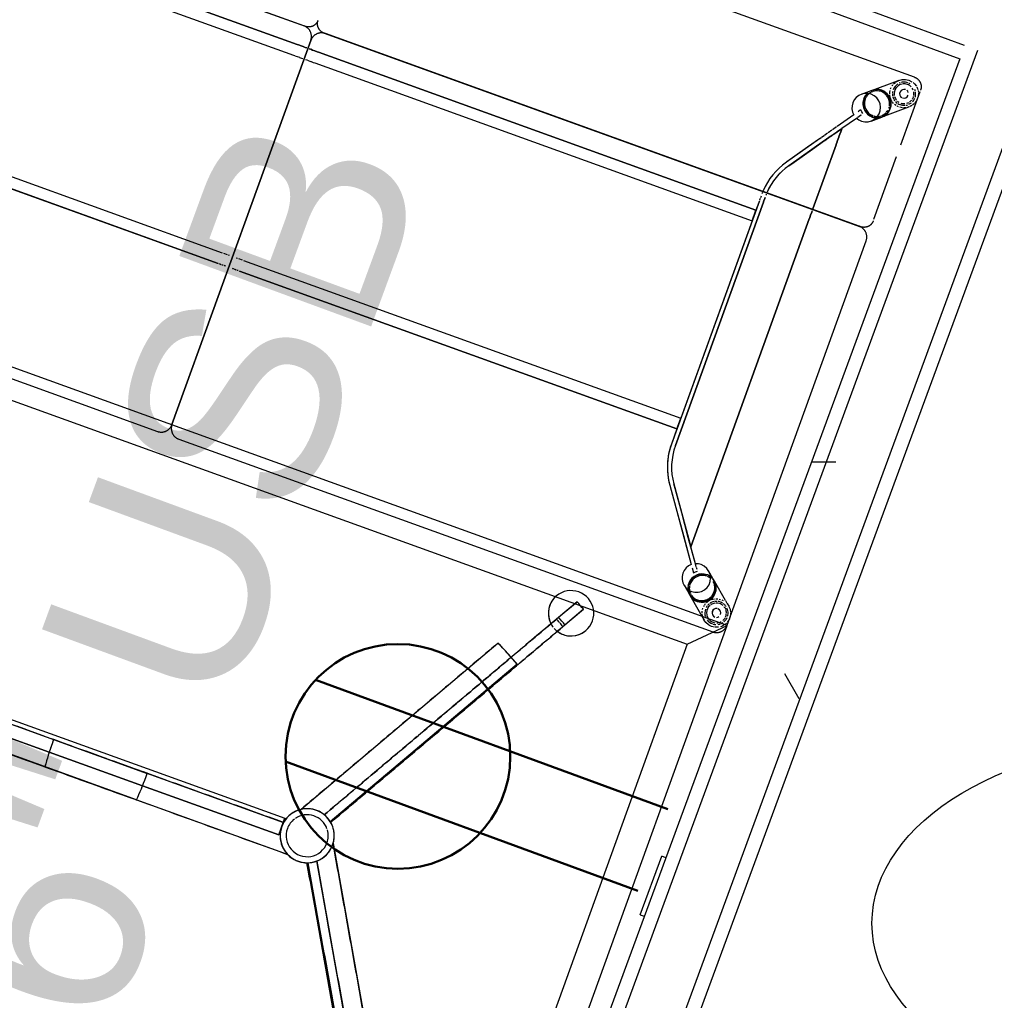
# Model space of a CAD drawing. Header units: inches. Extents: x -2349 to 1043, y -456 to 2193.
# Drawn here: x -50.02 to -7.09, y 329.58 to 372.79 of the extents above; entities that cross this region are included whole.
import ezdxf

# ---------------------------------------------------------------- set-up
doc = ezdxf.new("R2010")
doc.units = ezdxf.units.IN
doc.header["$MEASUREMENT"] = 0
for name, color, linetype, lineweight in [('A-ANNO-NOTE', 131, 'Continuous', 30), ('A-WALL', 113, 'Continuous', 13), ('A-WALL-PATT', 111, 'Continuous', 13), ('E-ELEC-FIXT', 91, 'Continuous', 9), ('I-FURN', 30, 'Continuous', 9), ('I-WALL', 2, 'Continuous', 13), ('Q-SPCQ-IDEN', 132, 'Continuous', 9)]:
    doc.layers.add(name, color=color, linetype=linetype, lineweight=lineweight)
doc.styles.add('Swis721 Lt BT', font='swissl.ttf', dxfattribs={"height": 9})
pattern_1 = [(0, (0, 0), (30.72, 7.68), [1.267, -21.773, 1.267, -21.773, -122.88]), (0, (0, 0), (30.72, 7.68), [-46.08, 1.267, -44.813, 1.267, -21.773, -53.76]), (0, (0, 0), (30.72, 7.68), [-115.2, 1.267, -14.093, 1.267, -37.133]), (120, (11.52, 3.84), (-22.01108, 22.7643), [1.267, -21.773, 1.267, -21.773, -122.88]), (120, (11.52, 3.84), (-22.01108, 22.7643), [-46.08, 1.267, -44.813, 1.267, -21.773, -53.76]), (120, (11.52, 3.84), (-22.01108, 22.7643), [-115.2, 1.267, -14.093, 1.267, -37.133]), (240, (15.36, 19.2), (-8.70892, -30.4443), [1.267, -21.773, 1.267, -21.773, -122.88]), (240, (15.36, 19.2), (-8.70892, -30.4443), [-46.08, 1.267, -44.813, 1.267, -21.773, -53.76]), (240, (15.36, 19.2), (-8.70892, -30.4443), [-115.2, 1.267, -14.093, 1.267, -37.133])]

# ---------------------------------------------------------------- blocks, each defined once
blk = doc.blocks.new('HighTower_Tombolo_2SeatSofa - HT3620-7065020-7TH FLOOR POWER _ SIGNAL')
at = {"layer": 'I-FURN'}
for p, q in [((-25.786, 13.396), (-25.748, 13.426)), ((-25.663, 13.479), (-25.528, 13.529)), ((-0.5, 13.752), (-25.5, 13.752)), ((-25.5, 13.535), (-25.37, 13.546)), ((-25.37, 13.546), (-25.275, 13.538)), ((-25.01, 13.429), (-24.951, 13.382)), ((-0.495, 13.752), (-0.5, 13.752)), ((22, 13.752), (0.5, 13.752)), ((-26, 13.258), (-26, 13.252)), ((-26, 13.252), (-26, -4.748)), ((-25.996, 12.851), (-25.996, 13.003)), ((-25.989, 13.046), (-25.959, 13.149)), ((-25.944, 13.185), (-25.907, 13.254)), ((-25.866, 13.313), (-25.788, 13.395)), ((-24.816, 13.267), (-24.966, 13.394)), ((-24.951, 13.382), (-24.889, 13.318)), ((-24.841, 13.252), (-24.793, 13.163)), ((-24.004, 12.58), (-24.816, 13.267)), ((-24.777, 13.124), (-24.757, 13.059)), ((-24.743, 12.984), (-24.739, 12.915)), ((0, 13.252), (0, 13.272)), ((0, 13.258), (0, 13.252)), ((0, 13.252), (0, -4.748)), ((0, -4.748), (0, 13.252)), ((-25.959, 12.703), (-25.989, 12.808)), ((-25.889, 12.568), (-25.944, 12.668)), ((-25.788, 12.453), (-25.874, 12.547)), ((-24.852, 12.551), (-24.925, 12.465)), ((-24.799, 12.641), (-24.85, 12.552)), ((-24.759, 12.749), (-24.78, 12.685)), ((-24.743, 12.832), (-24.754, 12.771)), ((-24.027, 12.525), (-24.041, 12.536)), ((-23.61, 12.246), (-23.991, 12.568)), ((-25.773, 12.441), (-25.788, 12.453)), ((-25.773, 12.441), (-25.681, 12.362)), ((-25.682, 12.376), (-25.771, 12.439)), ((-25.676, 12.358), (-25.569, 12.267)), ((-25.559, 12.259), (-24.812, 11.626)), ((-25.394, 12.289), (-25.459, 12.296)), ((-25.279, 12.294), (-25.336, 12.289)), ((-25.135, 12.33), (-25.219, 12.304)), ((-25.018, 12.39), (-25.076, 12.356)), ((-24.951, 12.44), (-25.008, 12.396)), ((-24.775, 11.67), (-24.762, 11.658)), ((-24.798, 11.615), (-24.418, 11.292)), ((-23.916, 11.406), (-23.863, 11.331)), ((-23.915, 11.406), (-23.863, 11.331)), ((-23.847, 11.308), (-23.806, 11.249)), ((-23.847, 11.308), (-23.806, 11.25)), ((-23.713, 11.443), (-23.816, 11.591)), ((-23.684, 11.402), (-23.816, 11.591)), ((-23.798, 11.238), (-23.763, 11.188)), ((-23.798, 11.238), (-23.073, 10.203)), ((-23.684, 11.402), (-23.711, 11.441)), ((-21.521, 8.313), (-23.603, 11.286)), ((-22.845, 10.203), (-23.603, 11.286)), ((-23.763, 11.188), (-23.317, 10.552)), ((-23.317, 10.552), (-23.317, -4.81)), ((-21.674, 8.205), (-23.317, 10.552)), ((-23.317, -4.81), (-23.317, 10.552)), ((-23.073, 10.203), (-22.434, 9.29)), ((-22.434, 9.29), (-21.791, 8.372)), ((-21.791, 8.372), (-21.674, 8.205)), ((-21.521, 8.313), (-21.562, 8.372)), ((-21.166, -4.81), (-21.166, 6.592)), ((-21.166, 6.592), (-21.166, -4.81)), ((-20.978, -4.81), (-20.978, 6.592)), ((-20.978, 5.879), (-20.978, 6.592)), ((-20.978, 5.379), (-20.978, 5.879)), ((-20.978, 5.879), (-20.978, 5.379)), ((-20.978, 5.379), (-20.978, 5.879)), ((-20.978, 5.879), (-0.5, 5.879)), ((-0.5, 5.879), (-20.978, 5.879)), ((-0.437, 5.879), (-0.371, 5.879)), ((-0.371, 5.879), (-0.437, 5.879)), ((-0.324, 5.879), (-0.262, 5.879)), ((-0.262, 5.879), (-0.324, 5.879)), ((-0.219, 5.879), (-0.165, 5.879)), ((-0.165, 5.879), (-0.219, 5.879)), ((0.165, 5.879), (0.219, 5.879)), ((0.219, 5.879), (0.165, 5.879)), ((0.262, 5.879), (0.324, 5.879)), ((0.324, 5.879), (0.262, 5.879)), ((0.371, 5.879), (0.438, 5.879)), ((0.438, 5.879), (0.371, 5.879)), ((0.5, 5.879), (20.978, 5.879)), ((20.978, 5.879), (0.5, 5.879)), ((-20.978, -3.875), (-20.978, 5.379)), ((-0.5, 5.379), (-20.978, 5.379)), ((-0.5, 5.379), (-20.978, 5.379)), ((-0.265, 5.379), (-0.437, 5.379)), ((-0.265, 5.379), (-0.437, 5.379)), ((-0.168, 5.379), (-0.219, 5.379)), ((-0.168, 5.379), (-0.219, 5.379)), ((0.219, 5.379), (0.168, 5.379)), ((0.219, 5.379), (0.168, 5.379)), ((0.438, 5.379), (0.265, 5.379)), ((0.438, 5.379), (0.265, 5.379)), ((20.978, 5.379), (0.5, 5.379)), ((20.978, 5.379), (0.5, 5.379)), ((-20.978, -4.375), (-20.978, -3.875)), ((-20.978, -4.375), (-20.978, -3.875)), ((-20.978, -3.875), (-20.978, -4.375)), ((-0.5, -3.875), (-20.978, -3.875)), ((-0.5, -3.875), (-20.978, -3.875)), ((-0.437, -3.875), (-0.497, -3.875)), ((-0.437, -3.875), (-0.497, -3.875)), ((-0.324, -3.875), (-0.432, -3.875)), ((-0.324, -3.875), (-0.432, -3.875)), ((-0.219, -3.875), (-0.319, -3.875)), ((-0.219, -3.875), (-0.319, -3.875)), ((-0.128, -3.875), (-0.214, -3.875)), ((-0.128, -3.875), (-0.214, -3.875)), ((-0.059, -3.875), (-0.125, -3.875)), ((-0.059, -3.875), (-0.125, -3.875)), ((0.125, -3.875), (0.059, -3.875)), ((0.125, -3.875), (0.059, -3.875)), ((0.214, -3.875), (0.128, -3.875)), ((0.214, -3.875), (0.128, -3.875)), ((0.319, -3.875), (0.219, -3.875)), ((0.319, -3.875), (0.219, -3.875)), ((0.432, -3.875), (0.324, -3.875)), ((0.432, -3.875), (0.324, -3.875)), ((0.497, -3.875), (0.438, -3.875)), ((0.497, -3.875), (0.438, -3.875)), ((20.978, -3.875), (0.5, -3.875)), ((20.978, -3.875), (0.5, -3.875)), ((-20.978, -4.81), (-20.978, -4.375)), ((-20.978, -4.375), (-0.5, -4.375)), ((-0.5, -4.375), (-20.978, -4.375)), ((-0.498, -4.375), (-0.437, -4.375)), ((-0.437, -4.375), (-0.498, -4.375)), ((-0.435, -4.375), (-0.324, -4.375)), ((-0.324, -4.375), (-0.435, -4.375)), ((-0.322, -4.375), (-0.219, -4.375)), ((-0.219, -4.375), (-0.322, -4.375)), ((-0.217, -4.375), (-0.128, -4.375)), ((-0.128, -4.375), (-0.217, -4.375)), ((-0.127, -4.375), (-0.059, -4.375)), ((-0.059, -4.375), (-0.127, -4.375)), ((0.059, -4.375), (0.127, -4.375)), ((0.127, -4.375), (0.059, -4.375)), ((0.128, -4.375), (0.217, -4.375)), ((0.217, -4.375), (0.128, -4.375)), ((0.219, -4.375), (0.322, -4.375)), ((0.322, -4.375), (0.219, -4.375)), ((0.324, -4.375), (0.435, -4.375)), ((0.435, -4.375), (0.324, -4.375)), ((0.438, -4.375), (0.498, -4.375)), ((0.498, -4.375), (0.438, -4.375)), ((0.5, -4.375), (20.978, -4.375)), ((20.978, -4.375), (0.5, -4.375)), ((-23.317, -4.82), (-23.317, -4.923)), ((-23.317, -4.923), (-23.317, -4.82)), ((-23.317, -4.933), (-23.317, -5.029)), ((-23.317, -5.029), (-23.317, -4.933)), ((-23.317, -5.037), (-23.317, -5.119)), ((-23.317, -5.119), (-23.317, -5.037)), ((-23.317, -5.126), (-23.317, -5.189)), ((-23.317, -5.189), (-23.317, -5.126)), ((-21.166, -4.923), (-21.166, -4.83)), ((-21.166, -4.83), (-21.166, -4.923)), ((-21.166, -5.029), (-21.166, -4.942)), ((-21.166, -4.942), (-21.166, -5.029)), ((-20.978, -4.923), (-20.978, -4.831)), ((-20.978, -4.923), (-20.978, -4.831)), ((-20.978, -5.029), (-20.978, -4.942)), ((-20.978, -5.029), (-20.978, -4.942)), ((-25.567, -5.248), (-25.562, -5.248)), ((-0.437, -5.248), (-25.562, -5.248)), ((-25.5, -5.248), (-0.5, -5.248)), ((-23.317, -5.274), (-23.317, -8.275)), ((-23.317, -8.275), (-23.317, -5.274)), ((0.433, -5.248), (0.438, -5.248)), ((25.562, -5.248), (0.438, -5.248)), ((0.5, -5.248), (25.5, -5.248)), ((-26, -5.756), (-26, -8.7)), ((0, -5.68), (0, -5.685)), ((-22.777, -8.275), (-21.674, -6.7)), ((-22.548, -8.275), (-21.521, -6.808)), ((-21.674, -6.7), (-21.764, -6.828)), ((-21.535, -6.828), (-21.521, -6.808)), ((-23.317, -8.281), (-23.317, -8.35)), ((-23.317, -8.35), (-23.317, -8.281)), ((-23.317, -8.361), (-23.317, -8.47)), ((-23.317, -8.47), (-23.317, -8.361)), ((-23.317, -8.484), (-23.317, -8.628)), ((-23.317, -8.628), (-23.317, -8.484)), ((-23.024, -8.628), (-22.925, -8.486)), ((-22.925, -8.487), (-23.024, -8.628)), ((-22.839, -8.364), (-22.914, -8.47)), ((-22.913, -8.47), (-22.839, -8.363)), ((-22.783, -8.284), (-22.83, -8.351)), ((-22.829, -8.35), (-22.782, -8.283)), ((-22.795, -8.628), (-22.697, -8.488)), ((-22.795, -8.628), (-22.697, -8.488)), ((-22.685, -8.47), (-22.611, -8.365)), ((-22.684, -8.47), (-22.61, -8.364)), ((-22.601, -8.35), (-22.554, -8.284)), ((-22.601, -8.351), (-22.554, -8.284)), ((-23.317, -9.047), (-23.798, -9.733)), ((-23.317, -9.047), (-23.763, -9.684)), ((-23.603, -9.781), (-23.089, -9.048)), ((-23.603, -9.781), (-23.089, -9.048)), ((-23.317, -8.645), (-23.317, -8.816)), ((-23.317, -8.816), (-23.317, -8.645)), ((-23.317, -8.835), (-23.317, -9.026)), ((-23.317, -9.026), (-23.317, -8.835)), ((-23.17, -8.836), (-23.303, -9.026)), ((-23.303, -9.026), (-23.17, -8.836)), ((-23.156, -8.816), (-23.037, -8.647)), ((-23.046, -8.659), (-23.156, -8.816)), ((-23.074, -9.026), (-22.942, -8.838)), ((-23.074, -9.026), (-22.942, -8.838)), ((-22.927, -8.816), (-22.81, -8.649)), ((-22.927, -8.816), (-22.817, -8.659)), ((-26, -9.247), (-26, -11.748)), ((-24.418, -9.788), (-24.798, -10.11)), ((-23.863, -9.826), (-23.916, -9.901)), ((-23.863, -9.826), (-23.915, -9.901)), ((-23.806, -9.745), (-23.847, -9.803)), ((-23.806, -9.745), (-23.847, -9.803)), ((-23.763, -9.684), (-23.798, -9.733)), ((-24.812, -10.121), (-25.773, -10.936)), ((-24.762, -10.153), (-24.775, -10.165)), ((-23.816, -10.086), (-23.741, -9.979)), ((-23.816, -10.086), (-23.741, -9.979)), ((-25.52, -10.804), (-25.394, -10.784)), ((-25.37, -10.784), (-25.367, -10.784)), ((-25.336, -10.784), (-25.279, -10.789)), ((-25.219, -10.8), (-25.135, -10.825)), ((-23.991, -11.064), (-23.61, -10.741)), ((-25.989, -11.303), (-25.959, -11.199)), ((-25.944, -11.163), (-25.891, -11.067)), ((-25.874, -11.043), (-25.812, -10.971)), ((-25.788, -10.948), (-25.773, -10.936)), ((-25.773, -10.936), (-25.714, -10.891)), ((-25.651, -10.854), (-25.61, -10.835)), ((-25.605, -10.833), (-25.564, -10.817)), ((-25.076, -10.851), (-25.018, -10.885)), ((-25.008, -10.892), (-24.951, -10.935)), ((-24.925, -10.96), (-24.852, -11.046)), ((-24.85, -11.047), (-24.799, -11.137)), ((-24.798, -11.748), (-24.004, -11.075)), ((-24.78, -11.181), (-24.759, -11.244)), ((-24.041, -11.032), (-24.027, -11.02)), ((-25.996, -11.498), (-25.996, -11.346)), ((-25.959, -11.645), (-25.989, -11.541)), ((-24.793, -11.659), (-24.841, -11.747)), ((-24.757, -11.554), (-24.777, -11.619)), ((-24.754, -11.266), (-24.743, -11.327)), ((-24.739, -11.41), (-24.743, -11.479)), ((-25.907, -11.749), (-25.944, -11.68)), ((-25.788, -11.89), (-25.88, -11.79)), ((-25.37, -12.042), (-25.52, -12.026)), ((-24.951, -11.877), (-24.803, -11.752)), ((-24.866, -11.784), (-24.951, -11.877)), ((-25.666, -12.235), (-25.683, -12.231)), ((-25.562, -12.248), (-0.437, -12.248))]:
    blk.add_line(p, q, dxfattribs=at)
at = {"layer": 'I-FURN', "flags": 128}
for points in [[(-25.898, 13.555), (-25.91, 13.539), (-25.921, 13.523), (-25.931, 13.506), (-25.941, 13.488), (-25.95, 13.47), (-25.958, 13.452), (-25.966, 13.434), (-25.973, 13.415), (-25.979, 13.396), (-25.984, 13.376), (-25.989, 13.357), (-25.993, 13.337), (-25.996, 13.318)], [(-25.5, 13.752), (-25.52, 13.752), (-25.54, 13.751), (-25.56, 13.749), (-25.58, 13.746), (-25.599, 13.742), (-25.619, 13.738), (-25.638, 13.733), (-25.657, 13.727), (-25.676, 13.72), (-25.695, 13.713), (-25.713, 13.705), (-25.731, 13.696), (-25.748, 13.686), (-25.766, 13.676), (-25.782, 13.665), (-25.799, 13.653), (-25.814, 13.641), (-25.83, 13.628), (-25.844, 13.615), (-25.859, 13.601), (-25.872, 13.586), (-25.885, 13.571), (-25.898, 13.555)], [(-25.268, 13.537), (-25.219, 13.526), (-25.076, 13.47), (-25.013, 13.431)], [(-0.338, 13.725), (-0.357, 13.731), (-0.376, 13.737), (-0.395, 13.741), (-0.415, 13.745), (-0.435, 13.748), (-0.455, 13.75), (-0.475, 13.752), (-0.495, 13.752)], [(-0.019, 13.391), (-0.025, 13.41), (-0.032, 13.429), (-0.039, 13.447), (-0.048, 13.465), (-0.057, 13.483), (-0.066, 13.501), (-0.076, 13.518), (-0.087, 13.535), (-0.099, 13.551), (-0.111, 13.567), (-0.124, 13.582), (-0.138, 13.597), (-0.152, 13.611), (-0.166, 13.625), (-0.181, 13.638), (-0.197, 13.65), (-0.213, 13.662), (-0.23, 13.673), (-0.247, 13.684), (-0.264, 13.693), (-0.282, 13.702), (-0.3, 13.711), (-0.319, 13.718), (-0.338, 13.725)], [(0.5, 13.752), (0.48, 13.752), (0.46, 13.751), (0.44, 13.749), (0.42, 13.746), (0.401, 13.742), (0.381, 13.738), (0.362, 13.733), (0.343, 13.727), (0.324, 13.72), (0.305, 13.713), (0.287, 13.705), (0.269, 13.696), (0.252, 13.686), (0.234, 13.676), (0.218, 13.665), (0.201, 13.653), (0.186, 13.641), (0.17, 13.628), (0.156, 13.615), (0.141, 13.601), (0.128, 13.586), (0.115, 13.571), (0.102, 13.555), (0.09, 13.539), (0.079, 13.523), (0.069, 13.506), (0.059, 13.488), (0.05, 13.47), (0.042, 13.452), (0.034, 13.434), (0.027, 13.415), (0.021, 13.396), (0.016, 13.376), (0.011, 13.357), (0.007, 13.337), (0.004, 13.318), (0.002, 13.298), (0.001, 13.278), (0, 13.258)], [(-25.996, 13.318), (-25.998, 13.298), (-25.999, 13.278), (-26, 13.258)], [(0, 13.272), (-0.002, 13.292), (-0.004, 13.312), (-0.006, 13.332), (-0.01, 13.352), (-0.014, 13.371), (-0.019, 13.391)], [(-24.533, 12.134), (-24.604, 12.001), (-24.64, 11.855), (-24.64, 11.703), (-24.604, 11.555), (-24.533, 11.42), (-24.432, 11.305), (-24.307, 11.217), (-24.165, 11.161), (-24.014, 11.14)], [(-24.307, 12.331), (-24.432, 12.246), (-24.533, 12.134)], [(-24.014, 12.398), (-24.165, 12.382), (-24.307, 12.331)], [(-23.603, 11.286), (-23.508, 11.386), (-23.438, 11.505), (-23.396, 11.637), (-23.383, 11.775), (-23.402, 11.912), (-23.45, 12.043), (-23.526, 12.161), (-23.626, 12.259), (-23.744, 12.334), (-23.876, 12.381), (-24.014, 12.398)], [(-23.82, 11.597), (-23.886, 11.529), (-23.962, 11.472)], [(-24.014, 11.14), (-23.886, 11.151), (-23.763, 11.188)], [(-21.562, 8.372), (-22.205, 9.29), (-22.845, 10.203)], [(-26, -4.748), (-26, -4.768), (-25.998, -4.788), (-25.996, -4.807), (-25.994, -4.827), (-25.99, -4.847), (-25.986, -4.866), (-25.981, -4.886), (-25.975, -4.905), (-25.968, -4.924), (-25.961, -4.942), (-25.952, -4.961), (-25.943, -4.978), (-25.934, -4.996), (-25.924, -5.013), (-25.913, -5.03), (-25.901, -5.046), (-25.889, -5.062), (-25.876, -5.077), (-25.862, -5.092), (-25.848, -5.106), (-25.834, -5.12), (-25.819, -5.133), (-25.803, -5.145), (-25.787, -5.157), (-25.77, -5.168), (-25.753, -5.179), (-25.736, -5.189), (-25.718, -5.198), (-25.7, -5.206), (-25.681, -5.214), (-25.662, -5.22), (-25.643, -5.227), (-25.624, -5.232), (-25.605, -5.237), (-25.585, -5.24), (-25.565, -5.243), (-25.545, -5.246), (-25.525, -5.247), (-25.505, -5.248), (-25.5, -5.248)], [(-0.5, -5.248), (-0.48, -5.247), (-0.46, -5.246), (-0.44, -5.244), (-0.42, -5.241), (-0.401, -5.238), (-0.381, -5.233), (-0.362, -5.228), (-0.343, -5.222), (-0.324, -5.216), (-0.305, -5.208), (-0.287, -5.2), (-0.269, -5.191), (-0.252, -5.182), (-0.234, -5.171), (-0.218, -5.16), (-0.201, -5.149), (-0.186, -5.136), (-0.17, -5.124), (-0.156, -5.11), (-0.141, -5.096), (-0.128, -5.081), (-0.115, -5.066), (-0.102, -5.051), (-0.09, -5.034), (-0.079, -5.018), (-0.069, -5.001), (-0.059, -4.983), (-0.05, -4.965), (-0.042, -4.947), (-0.034, -4.929), (-0.027, -4.91), (-0.021, -4.891), (-0.016, -4.872), (-0.011, -4.852), (-0.007, -4.833), (-0.004, -4.813), (-0.002, -4.793), (-0.001, -4.773), (0, -4.753), (0, -4.748)], [(0, -4.748), (0, -4.768), (0.002, -4.788), (0.004, -4.807), (0.006, -4.827), (0.01, -4.847), (0.014, -4.866), (0.019, -4.886), (0.025, -4.905), (0.032, -4.924), (0.039, -4.942), (0.048, -4.961), (0.057, -4.978), (0.066, -4.996), (0.076, -5.013), (0.087, -5.03), (0.099, -5.046), (0.111, -5.062), (0.124, -5.077), (0.138, -5.092), (0.152, -5.106), (0.166, -5.12), (0.181, -5.133), (0.197, -5.145), (0.213, -5.157), (0.23, -5.168), (0.247, -5.179), (0.264, -5.189), (0.282, -5.198), (0.3, -5.206), (0.319, -5.214), (0.338, -5.22), (0.357, -5.227), (0.376, -5.232), (0.395, -5.237), (0.415, -5.24), (0.435, -5.243), (0.455, -5.246), (0.475, -5.247), (0.495, -5.248), (0.5, -5.248)], [(-25.999, -5.65), (-25.997, -5.633), (-25.994, -5.615), (-25.991, -5.598), (-25.987, -5.581), (-25.983, -5.564), (-25.978, -5.547), (-25.972, -5.531), (-25.965, -5.515), (-25.958, -5.499), (-25.951, -5.483), (-25.942, -5.468), (-25.933, -5.453), (-25.924, -5.438), (-25.913, -5.424), (-25.903, -5.41), (-25.891, -5.397), (-25.88, -5.384), (-25.867, -5.371), (-25.855, -5.359), (-25.841, -5.348), (-25.828, -5.337), (-25.813, -5.327), (-25.799, -5.317)], [(-25.799, -5.317), (-25.784, -5.308), (-25.769, -5.299)], [(-25.769, -5.299), (-25.753, -5.291), (-25.737, -5.284), (-25.721, -5.277), (-25.705, -5.271), (-25.688, -5.266), (-25.671, -5.261), (-25.654, -5.257), (-25.637, -5.254), (-25.62, -5.251), (-25.602, -5.249), (-25.585, -5.248), (-25.567, -5.248)], [(-0.437, -5.248), (-0.42, -5.248), (-0.403, -5.249), (-0.385, -5.251), (-0.368, -5.253), (-0.351, -5.256), (-0.334, -5.26), (-0.317, -5.265), (-0.3, -5.27), (-0.283, -5.276), (-0.267, -5.282), (-0.251, -5.289)], [(-0.251, -5.289), (-0.235, -5.297), (-0.22, -5.305)], [(-0.22, -5.305), (-0.205, -5.314), (-0.19, -5.324), (-0.176, -5.334), (-0.162, -5.345), (-0.149, -5.356), (-0.136, -5.368), (-0.124, -5.38), (-0.112, -5.393), (-0.1, -5.406), (-0.089, -5.42), (-0.079, -5.434), (-0.069, -5.449), (-0.06, -5.464), (-0.052, -5.479), (-0.044, -5.494), (-0.036, -5.51), (-0.03, -5.527), (-0.024, -5.543), (-0.018, -5.56), (-0.014, -5.577), (-0.01, -5.594), (-0.006, -5.611), (-0.004, -5.628), (-0.002, -5.645)], [(0.001, -5.65), (0.003, -5.633), (0.006, -5.615), (0.009, -5.598), (0.013, -5.581), (0.017, -5.564), (0.022, -5.547), (0.028, -5.531), (0.035, -5.515), (0.042, -5.499), (0.049, -5.483), (0.058, -5.468), (0.067, -5.453), (0.076, -5.438), (0.087, -5.424), (0.097, -5.41), (0.109, -5.397), (0.12, -5.384), (0.133, -5.371), (0.145, -5.359), (0.159, -5.348), (0.172, -5.337), (0.187, -5.327), (0.201, -5.317)], [(0.201, -5.317), (0.216, -5.308), (0.231, -5.299)], [(0.231, -5.299), (0.247, -5.291), (0.263, -5.284), (0.279, -5.277), (0.295, -5.271), (0.312, -5.266), (0.329, -5.261), (0.346, -5.257), (0.363, -5.254), (0.38, -5.251), (0.398, -5.249), (0.415, -5.248), (0.433, -5.248)], [(-26, -5.685), (-26, -5.668), (-25.999, -5.65)], [(-0.002, -5.645), (-0.001, -5.663), (0, -5.68)], [(0, -5.685), (0, -5.668), (0.001, -5.65)], [(-21.764, -6.828), (-22.407, -7.746), (-22.777, -8.275)], [(-22.548, -8.275), (-22.178, -7.746), (-21.535, -6.828)], [(-24.014, -9.635), (-24.165, -9.656), (-24.307, -9.712), (-24.432, -9.8), (-24.533, -9.915), (-24.604, -10.05), (-24.64, -10.198), (-24.64, -10.35), (-24.604, -10.496), (-24.533, -10.63), (-24.432, -10.742), (-24.307, -10.826), (-24.165, -10.877), (-24.014, -10.893)], [(-23.763, -9.684), (-23.886, -9.647), (-24.014, -9.635)], [(-23.383, -10.27), (-23.396, -10.132), (-23.438, -10), (-23.508, -9.881), (-23.603, -9.781)], [(-24.014, -10.893), (-23.876, -10.876), (-23.744, -10.829), (-23.626, -10.754), (-23.526, -10.656), (-23.45, -10.538), (-23.402, -10.407), (-23.383, -10.27)], [(-23.963, -9.968), (-23.887, -10.025), (-23.821, -10.093)], [(-25.999, -11.832), (-26, -11.815), (-26, -11.81)], [(-25.996, -11.867), (-25.998, -11.85), (-25.999, -11.832)], [(-25.976, -11.952), (-25.982, -11.936), (-25.986, -11.919), (-25.99, -11.902), (-25.994, -11.884), (-25.996, -11.867)], [(-25.876, -12.115), (-25.888, -12.102), (-25.9, -12.089), (-25.911, -12.075), (-25.921, -12.061), (-25.931, -12.046), (-25.94, -12.032), (-25.948, -12.016), (-25.956, -12.001), (-25.964, -11.985), (-25.97, -11.969), (-25.976, -11.952)], [(-25.581, -12.008), (-25.663, -11.974), (-25.768, -11.906)], [(-25.162, -12.003), (-25.219, -12.021), (-25.37, -12.042)], [(-24.951, -11.877), (-25.076, -11.965), (-25.157, -12.002)], [(-25.683, -12.231), (-25.7, -12.225), (-25.717, -12.22), (-25.733, -12.213), (-25.749, -12.206), (-25.765, -12.198), (-25.78, -12.19), (-25.795, -12.181), (-25.81, -12.171), (-25.824, -12.161), (-25.838, -12.15), (-25.851, -12.139), (-25.864, -12.127), (-25.876, -12.115)], [(-25.562, -12.248), (-25.58, -12.247), (-25.597, -12.246), (-25.615, -12.244), (-25.632, -12.242), (-25.649, -12.239), (-25.666, -12.235)]]:
    blk.add_lwpolyline(points, dxfattribs=at)
at = {"layer": 'I-FURN'}
for centre, radius, start, end in [((-25.37, 12.914), 0.511, 93.971, 106.2446), ((-25.37, 12.914), 0.511, 93.971, 106.2446), ((-25.37, 12.914), 0.511, 56.8586, 90), ((-25.37, 12.914), 0.511, 56.8586, 90), ((-25.37, 12.914), 0.511, 165.7021, 177.3359), ((-25.37, 12.914), 0.511, 165.7021, 177.3359), ((-25.37, 12.914), 0.511, 150.255, 163.9273), ((-25.37, 12.914), 0.511, 150.255, 163.9273), ((-25.37, 12.914), 0.437, 150, 171.0676), ((-25.37, 12.914), 0.511, 137.8684, 145.019), ((-25.37, 12.914), 0.511, 137.8684, 145.019), ((-25.37, 12.914), 0.511, 129.3892, 135), ((-25.37, 12.914), 0.511, 129.3892, 135), ((-25.37, 12.914), 0.437, 125.6778, 138.58), ((-25.37, 12.914), 0.511, 118.2328, 126.9686), ((-25.37, 12.914), 0.511, 118.2328, 126.9686), ((-25.37, 12.914), 0.437, 112.9089, 120.6094), ((-25.37, 12.914), 0.193, 111.6596, 142.1145), ((-25.37, 12.914), 0.193, 111.6596, 142.1145), ((-25.37, 12.914), 0.437, 90, 99.8313), ((-25.37, 12.914), 0.437, 80.1687, 90), ((-25.37, 12.914), 0.193, 0, 90), ((-25.37, 12.914), 0.193, 279.2798, 90), ((-25.37, 12.914), 0.437, 67.0911, 78.7947), ((-25.37, 12.914), 0.437, 330, 67.0911), ((-25.37, 12.914), 0.511, 0, 38.2517), ((-25.37, 12.914), 0.511, 0, 38.2517), ((-25.37, 12.914), 0.511, 183.6321, 207.7535), ((-25.37, 12.914), 0.511, 183.6321, 207.7535), ((-25.37, 12.914), 0.511, 210.7406, 225), ((-25.37, 12.914), 0.511, 210.7406, 225), ((-25.37, 12.914), 0.437, 175.4512, 194.298), ((-25.37, 12.914), 0.437, 199.4463, 220.8654), ((-25.37, 12.914), 0.437, 221.42, 238.7234), ((-25.37, 12.914), 0.193, 180.496, 270), ((-25.37, 12.914), 0.193, 180.496, 270), ((-25.37, 12.914), 0.193, 279.2798, 0), ((-25.37, 12.914), 0.437, 298.4432, 324.2913), ((-25.37, 12.914), 0.511, 301.419, 313.338), ((-25.37, 12.914), 0.511, 301.419, 313.338), ((-25.37, 12.914), 0.511, 315, 325.4765), ((-25.37, 12.914), 0.511, 315, 325.4765), ((-25.37, 12.914), 0.511, 327.8197, 338.4415), ((-25.37, 12.914), 0.511, 327.8197, 338.4415), ((-25.37, 12.914), 0.511, 341.8889, 351.901), ((-25.37, 12.914), 0.511, 341.8889, 351.901), ((-25.37, 12.914), 0.511, 231.8789, 245.3738), ((-25.37, 12.914), 0.511, 231.8789, 245.3738), ((-25.37, 12.914), 0.511, 246.339, 253.7554), ((-25.37, 12.914), 0.511, 246.339, 253.7554), ((-25.37, 12.914), 0.437, 249.2985, 270), ((-25.37, 12.914), 0.511, 257.7173, 270), ((-25.37, 12.914), 0.511, 257.7173, 270), ((-25.37, 12.914), 0.511, 271.6872, 281.7838), ((-25.37, 12.914), 0.511, 271.6872, 281.7838), ((-25.37, 12.914), 0.437, 274.4906, 292.5807), ((-25.37, 12.914), 0.511, 286.5628, 297.6882), ((-25.37, 12.914), 0.511, 286.5628, 297.6882), ((-23.978, 6.592), 3, 360, 35), ((-23.978, 6.592), 3, 11.6667, 35), ((-23.978, 6.592), 2.813, 360, 35), ((-23.978, 6.592), 2.813, 0, 35), ((-23.978, 6.592), 3, 360, 11.6667), ((-23.978, -5.087), 2.812, 357.9078, 359.087), ((-23.978, -5.087), 2.812, 357.9078, 359.087), ((-23.978, -5.087), 3, 358.0386, 359.134), ((-23.978, -5.087), 3, 358.0386, 359.134), ((-23.978, -5.087), 2.813, 325, 356.0569), ((-23.978, -5.087), 2.812, 325, 356.0569), ((-23.978, -5.087), 3, 325, 356.2945), ((-23.978, -5.087), 3, 325, 356.2945), ((-25.37, -11.409), 0.511, 155.8985, 176.3679), ((-25.37, -11.409), 0.511, 155.8985, 176.3679), ((-25.37, -11.409), 0.511, 135, 149.2594), ((-25.37, -11.409), 0.511, 135, 149.2594), ((-25.37, -11.409), 0.437, 142.4903, 160.5537), ((-25.37, -11.409), 0.437, 125.2632, 138.58), ((-25.37, -11.409), 0.511, 118.2841, 128.1211), ((-25.37, -11.409), 0.511, 118.2841, 128.1211), ((-25.37, -11.409), 0.511, 90, 113.661), ((-25.37, -11.409), 0.511, 90, 113.661), ((-25.37, -11.409), 0.193, 90, 180), ((-25.37, -11.409), 0.193, 90, 180), ((-25.37, -11.409), 0.437, 90, 115.3723), ((-25.37, -11.409), 0.193, 270, 80.7202), ((-25.37, -11.409), 0.193, 270, 80.7202), ((-25.37, -11.409), 0.511, 78.2162, 88.3128), ((-25.37, -11.409), 0.511, 78.2162, 88.3128), ((-25.37, -11.409), 0.437, 67.4193, 78.8401), ((-25.37, -11.409), 0.511, 62.3118, 73.4372), ((-25.37, -11.409), 0.511, 62.3118, 73.4372), ((-25.37, -11.409), 0.437, 35.7087, 61.5568), ((-25.37, -11.409), 0.437, 301.5715, 30), ((-25.37, -11.409), 0.511, 46.662, 58.581), ((-25.37, -11.409), 0.511, 46.662, 58.581), ((-25.37, -11.409), 0.511, 34.5235, 45), ((-25.37, -11.409), 0.511, 34.5235, 45), ((-25.37, -11.409), 0.511, 21.5585, 32.1803), ((-25.37, -11.409), 0.511, 21.5585, 32.1803), ((-25.37, -11.409), 0.511, 182.6641, 194.2979), ((-25.37, -11.409), 0.511, 182.6641, 194.2979), ((-25.37, -11.409), 0.511, 196.0727, 208.7225), ((-25.37, -11.409), 0.511, 196.0727, 208.7225), ((-25.37, -11.409), 0.437, 165.702, 184.5488), ((-25.37, -11.409), 0.437, 188.9324, 210), ((-25.37, -11.409), 0.193, 217.8855, 248.3404), ((-25.37, -11.409), 0.193, 217.8855, 248.3404), ((-25.37, -11.409), 0.511, 321.7483, 0), ((-25.37, -11.409), 0.511, 321.7483, 0), ((-25.37, -11.409), 0.511, 8.099, 18.1111), ((-25.37, -11.409), 0.511, 8.099, 18.1111), ((-25.37, -11.409), 0.511, 214.981, 222.1316), ((-25.37, -11.409), 0.511, 214.981, 222.1316), ((-25.37, -11.409), 0.437, 221.42, 234.3222), ((-25.37, -11.409), 0.437, 243.0278, 254.2953), ((-25.37, -11.409), 0.511, 257.0963, 266.029), ((-25.37, -11.409), 0.511, 257.0963, 266.029), ((-25.37, -11.409), 0.437, 257.4987, 270), ((-25.37, -11.409), 0.437, 270, 296.4952), ((-25.37, -11.409), 0.511, 270, 282.6081), ((-25.37, -11.409), 0.511, 270, 282.6081), ((-25.37, -11.409), 0.511, 283.0326, 304.8781), ((-25.37, -11.409), 0.511, 283.0326, 304.8781), ((-25.37, -11.409), 0.511, 308.7494, 315), ((-25.37, -11.409), 0.511, 308.7494, 315)]:
    blk.add_arc(centre, radius, start, end, dxfattribs=at)
for centre, major_axis, start_param, end_param in [((-24.408, 12.103), (0.404, 0.477), 0.695163, 3.051357), ((-24.394, 12.092), (0.404, 0.477), 0.695163, 3.141593), ((-24.408, 12.103), (0.367, 0.433), 1.266241, 1.463373), ((-24.394, 12.092), (0.367, 0.433), 1.271607, 1.460434), ((-24.408, 12.103), (0.367, 0.433), 1.043566, 1.239207), ((-24.394, 12.092), (0.367, 0.433), 1.046035, 1.232717), ((-24.408, 12.103), (0.367, 0.433), 0.822593, 1.018577), ((-24.394, 12.092), (0.367, 0.433), 0.822913, 1.010088), ((-24.408, 12.103), (0.367, 0.433), 0.695163, 0.803769), ((-24.394, 12.092), (0.367, 0.433), 0.695163, 0.795833), ((-24.408, 12.103), (0.367, 0.433), 0.078907, 0.695163), ((-24.408, 12.103), (0.404, 0.477), 0, 0.695163), ((-24.394, 12.092), (0.367, 0.433), 0.079605, 0.695163), ((-24.394, 12.092), (0.404, 0.477), 6.19295, 6.978348), ((-24.408, 12.103), (0.367, 0.433), 6.19295, 6.283185), ((-24.408, 12.103), (0.404, 0.477), 6.19295, 6.283185), ((-24.408, 12.103), (0.404, 0.477), 6.102627, 6.180403), ((-24.408, 12.103), (0.367, 0.433), 2.127109, 2.871351), ((-24.394, 12.092), (0.367, 0.433), 2.131058, 2.877269), ((-24.408, 12.103), (0.367, 0.433), 1.908109, 2.10591), ((-24.394, 12.092), (0.367, 0.433), 1.910624, 2.099484), ((-24.408, 12.103), (0.367, 0.433), 1.488402, 1.885079), ((-24.394, 12.092), (0.367, 0.433), 1.497001, 1.876323), ((-24.408, 12.103), (0.404, 0.477), 3.836755, 5.591229), ((-24.394, 12.092), (0.367, 0.433), 6.19295, 6.283185), ((-24.394, 12.092), (0.367, 0.433), 4.682007, 5.544772), ((-24.408, 12.103), (0.367, 0.433), 5.830899, 6.111699), ((-24.394, 12.092), (0.367, 0.433), 5.867519, 6.116665), ((-24.394, 12.092), (0.404, 0.477), 6.106568, 6.19295), ((-24.408, 12.103), (0.404, 0.477), 5.956207, 6.047432), ((-24.394, 12.092), (0.404, 0.477), 5.957001, 6.053008), ((-24.408, 12.103), (0.367, 0.433), 5.560272, 5.808373), ((-24.394, 12.092), (0.367, 0.433), 5.597096, 5.847533), ((-24.408, 12.103), (0.404, 0.477), 5.626497, 5.865236), ((-24.408, 12.103), (0.367, 0.433), 5.407552, 5.505377), ((-24.394, 12.092), (0.404, 0.477), 5.65996, 5.900821), ((-24.394, 12.092), (0.404, 0.477), 5.407552, 5.627029), ((-24.408, 12.103), (0.367, 0.433), 2.918751, 3.051357), ((-24.394, 12.092), (0.367, 0.433), 2.933686, 3.141593), ((-24.408, 12.103), (0.367, 0.433), 3.051357, 3.141593), ((-24.394, 12.092), (0.404, 0.477), 3.836755, 5.373759), ((-24.408, 12.103), (0.367, 0.433), 3.863999, 4.622154), ((-24.408, 12.103), (0.367, 0.433), 4.62535, 5.384829), ((-24.408, 12.103), (0.404, 0.477), 3.051357, 3.141593), ((-24.408, 12.103), (0.404, 0.477), 3.16699, 3.333384), ((-24.394, 12.092), (0.404, 0.477), 3.168726, 3.328279), ((-24.408, 12.103), (0.404, 0.477), 3.398551, 3.734027), ((-24.394, 12.092), (0.404, 0.477), 3.390295, 3.705415), ((-24.394, 12.092), (0.367, 0.433), 3.506415, 3.749124), ((-24.408, 12.103), (0.367, 0.433), 3.596409, 3.783229), ((-24.394, 12.092), (0.404, 0.477), 3.724046, 3.836755), ((-24.394, 12.092), (0.367, 0.433), 3.836755, 4.55539), ((-24.408, -10.598), (-0.404, 0.477), 0, 2.44643), ((-24.394, -10.587), (-0.404, 0.477), 0, 2.44643), ((-24.408, -10.598), (-0.367, 0.433), 0.270242, 0.434154), ((-24.394, -10.587), (-0.367, 0.433), 0.264324, 0.418313), ((-24.408, -10.598), (-0.367, 0.433), 0, 0.222842), ((-24.394, -10.587), (-0.367, 0.433), 0, 0.207906), ((-24.408, -10.598), (-0.404, 0.477), 6.091339, 6.261382), ((-24.394, -10.587), (-0.404, 0.477), 6.096554, 6.252487), ((-24.408, -10.598), (-0.367, 0.433), 6.113897, 6.212877), ((-24.394, -10.587), (-0.367, 0.433), 6.119583, 6.221643), ((-24.408, -10.598), (-0.367, 0.433), 5.894495, 6.076568), ((-24.408, -10.598), (-0.404, 0.477), 5.689411, 6.025247), ((-24.394, -10.587), (-0.404, 0.477), 5.7211, 6.035484), ((-24.394, -10.587), (-0.367, 0.433), 5.997378, 6.085869), ((-24.394, -10.587), (-0.367, 0.433), 5.67451, 5.913819), ((-24.408, -10.598), (-0.367, 0.433), 5.803271, 5.883443), ((-24.408, -10.598), (-0.367, 0.433), 5.642257, 5.803271), ((-24.394, -10.587), (-0.404, 0.477), 5.588023, 5.702296), ((-24.408, -10.598), (-0.404, 0.477), 5.588023, 5.669554), ((-24.408, -10.598), (-0.404, 0.477), 4.612548, 5.588023), ((-24.394, -10.587), (-0.404, 0.477), 4.051019, 5.588023), ((-24.394, -10.587), (-0.367, 0.433), 4.869388, 5.588023), ((-24.408, -10.598), (-0.367, 0.433), 4.802624, 5.560779), ((-24.408, -10.598), (-0.367, 0.433), 4.039949, 4.799428), ((-24.394, -10.587), (-0.367, 0.433), 3.880006, 4.742771), ((-24.408, -10.598), (-0.404, 0.477), 3.833549, 4.589515), ((-24.408, -10.598), (-0.367, 0.433), 0.875634, 0.948176), ((-24.408, -10.598), (-0.367, 0.433), 0.517918, 0.687167), ((-24.408, -10.598), (-0.367, 0.433), 1.035683, 1.233484), ((-24.394, -10.587), (-0.367, 0.433), 0.875634, 0.959466), ((-24.394, -10.587), (-0.367, 0.433), 0.518014, 0.678355), ((-24.394, -10.587), (-0.367, 0.433), 1.042109, 1.230969), ((-24.394, -10.587), (-0.367, 0.433), 1.26527, 1.644591), ((-24.408, -10.598), (-0.367, 0.433), 3.616405, 3.864506), ((-24.394, -10.587), (-0.367, 0.433), 3.577245, 3.827682), ((-24.408, -10.598), (-0.404, 0.477), 3.559542, 3.798281), ((-24.394, -10.587), (-0.404, 0.477), 3.523956, 3.764818), ((-24.394, -10.587), (-0.404, 0.477), 3.797749, 4.017226), ((-24.408, -10.598), (-0.367, 0.433), 1.256514, 1.653191), ((-24.408, -10.598), (-0.367, 0.433), 1.67822, 1.875352), ((-24.394, -10.587), (-0.367, 0.433), 1.681159, 1.869986), ((-24.408, -10.598), (-0.367, 0.433), 1.902386, 2.098027), ((-24.394, -10.587), (-0.367, 0.433), 1.908875, 2.095558), ((-24.408, -10.598), (-0.367, 0.433), 2.123016, 2.318999), ((-24.394, -10.587), (-0.367, 0.433), 2.131505, 2.31868), ((-24.408, -10.598), (-0.367, 0.433), 2.337824, 2.44643), ((-24.408, -10.598), (-0.367, 0.433), 2.44643, 3.06073), ((-24.408, -10.598), (-0.404, 0.477), 2.44643, 3.231828), ((-24.394, -10.587), (-0.367, 0.433), 2.44643, 3.063947), ((-24.394, -10.587), (-0.404, 0.477), 2.44643, 3.231828), ((-24.394, -10.587), (-0.367, 0.433), 3.141593, 3.231828), ((-24.408, -10.598), (-0.367, 0.433), 3.313079, 3.593879), ((-24.394, -10.587), (-0.367, 0.433), 3.308113, 3.557259)]:
    blk.add_ellipse(centre, major_axis=major_axis, ratio=0.984702, start_param=start_param, end_param=end_param, dxfattribs=at)
blk = doc.blocks.new('HighTower_Spinal_MultiPurpose_Rectangle_SM - HighTower_Spinal_MultiPurpose_Rectangle_SM-7307529-7TH FLOOR POWER _ SIGNAL')
at = {"layer": 'I-FURN'}
for p, q in [((29.439, 18.723), (-18.561, 18.723)), ((29.439, 18.723), (-18.561, 18.723)), ((28.066, 17.349), (29.439, 18.723)), ((29.439, -11.277), (29.439, 18.723)), ((29.439, -11.277), (29.439, 18.723)), ((-17.187, 17.349), (28.066, 17.349)), ((22.868, 17.459), (22.276, 16.434)), ((28.066, 17.349), (28.066, -9.903)), ((22.655, 16.215), (23.247, 17.24)), ((14.533, 4.714), (20.21, 14.558)), ((21.324, 13.969), (15.94, 4.647)), ((14.536, 4.716), (14.533, 4.714)), ((15.94, 4.647), (15.94, 4.647)), ((-3.136, 3.92), (7.63, 3.912)), ((-3.12, 4.117), (13.999, 4.117)), ((-3.12, 4.117), (13.999, 4.117)), ((3.249, 3.912), (14.015, 3.92)), ((13.999, 3.92), (13.999, 4.117)), ((13.999, 4.117), (13.999, 3.92)), ((13.999, 3.328), (13.999, 3.92)), ((13.999, 3.92), (13.999, 3.328)), ((16.378, 3.796), (16.378, 3.795)), ((16.42, 3.723), (16.378, 3.796)), ((16.378, 3.795), (16.42, 3.723)), ((16.42, 3.723), (22.056, -6.047)), ((3.256, 3.328), (-3.12, 3.328)), ((-3.12, 3.328), (3.256, 3.328)), ((7.623, 3.328), (3.256, 3.328)), ((3.256, 3.328), (7.623, 3.328)), ((13.999, 3.328), (7.623, 3.328)), ((7.623, 3.328), (13.999, 3.328)), ((7.584, 2.656), (-3.777, 2.656)), ((14.656, 2.656), (3.295, 2.656)), ((14.66, 2.654), (14.656, 2.656)), ((15.615, 2.61), (15.615, 2.611)), ((21.015, -6.702), (15.615, 2.61))]:
    blk.add_line(p, q, dxfattribs=at)
at = {"layer": 'I-FURN', "flags": 128}
for points in [[(22.335, 16.536), (22.601, 16.997), (22.868, 17.459)], [(23.247, 17.24), (22.98, 16.779), (22.714, 16.318)]]:
    blk.add_lwpolyline(points, dxfattribs=at)
at = {"layer": 'I-FURN'}
for centre, radius, start, end in [((22.791, 16.888), 1, 330, 150), ((22.791, 16.888), 1, 330, 150), ((22.791, 16.888), 1, 150, 225), ((22.791, 16.888), 1, 150, 165), ((15.189, 3.723), 15.736, 59.9984, 60.7949), ((15.189, 3.723), 15.736, 59.2019, 60.7949), ((15.189, 3.723), 15.736, 59.2019, 59.9938), ((22.791, 16.888), 1, 165, 225), ((15.189, 3.723), 14.553, 60.0332, 60.8596), ((15.189, 3.723), 14.671, 59.144, 60.8526), ((22.791, 16.888), 1, 227.3218, 237.8214), ((22.791, 16.888), 1, 227.3218, 237.8214), ((22.791, 16.888), 1, 242.1778, 252.6774), ((22.791, 16.888), 1, 242.1778, 252.6774), ((15.189, 3.723), 14.553, 59.137, 59.9577), ((22.791, 16.888), 1, 255, 330), ((22.791, 16.888), 1, 285, 315), ((22.791, 16.888), 1, 315, 330), ((22.791, 16.888), 1, 255, 285), ((15.189, 3.723), 11.942, 62.1224, 65.1408), ((15.189, 3.723), 11.942, 59.087, 65.1408), ((15.189, 3.723), 11.942, 59.087, 62.1139), ((15.189, 3.723), 1.191, 39.2232, 142.8712), ((15.189, 3.723), 1.191, 108.8227, 123.5447), ((15.189, 3.723), 1.191, 50.9372, 123.3462), ((15.189, 3.723), 1.191, 72.6795, 106.8022), ((15.189, 3.723), 1.191, 51.1294, 70.571), ((15.189, 3.723), 1.191, 147.1662, 180), ((15.189, 3.72), 1.191, 123.4581, 170.3242), ((15.189, 3.72), 1.191, 146.8997, 158.5607), ((15.189, 3.723), 1.191, 149.8204, 155.5541), ((15.189, 3.723), 1.191, 147.0042, 149.8204), ((15.189, 3.72), 1.191, 135.1827, 146.7973), ((15.189, 3.723), 1.191, 138.9641, 142.9109), ((15.189, 3.723), 1.191, 130.2643, 135.2623), ((15.189, 3.72), 1.191, 123.4641, 135.0339), ((15.189, 3.723), 1.191, 125.2855, 130.2643), ((15.189, 3.723), 0.925, 39.2232, 144), ((15.19, 3.723), 1.191, 3.48, 50.9473), ((15.19, 3.723), 1.191, 39.0893, 50.9462), ((15.189, 3.723), 1.191, 45.1968, 49.3967), ((15.189, 3.723), 1.191, 39.0736, 45.1968), ((15.19, 3.723), 1.191, 27.2325, 39.0807), ((15.189, 3.723), 1.191, 32.9403, 35.5509), ((15.189, 3.723), 1.191, 0, 35.1271), ((15.189, 3.723), 1.191, 27.2072, 32.9403), ((15.189, 3.723), 11.942, 179.092, 180), ((15.189, 3.723), 11.942, 179.092, 179.3456), ((-4.311, 3.723), 11.942, 0.6544, 0.908), ((-4.311, 3.723), 11.942, 0, 0.908), ((15.189, 3.723), 1.191, 170.4764, 180), ((15.189, 3.723), 1.191, 170.4656, 175.2328), ((15.189, 3.72), 1.191, 158.6041, 170.3241), ((15.189, 3.723), 1.191, 163.0507, 166.3214), ((15.189, 3.723), 1.191, 155.5541, 163.0507), ((15.189, 3.723), 0.925, 147.1662, 180), ((15.189, 3.723), 0.925, 0, 36), ((15.19, 3.723), 1.191, 15.3757, 27.2137), ((15.189, 3.723), 1.191, 20.7353, 24.6983), ((15.189, 3.723), 1.191, 15.341, 20.7353), ((15.19, 3.723), 1.191, 3.5189, 15.3464), ((15.189, 3.723), 1.191, 8.5564, 12.3492), ((15.189, 3.723), 1.191, 0, 8.5564), ((15.189, 3.723), 11.942, 179.6148, 180), ((15.189, 3.723), 11.942, 180, 182.5627), ((15.189, 3.723), 11.942, 180, 185.1253), ((-4.311, 3.723), 11.942, 354.8747, 0), ((-4.311, 3.723), 11.942, 357.4373, 360), ((-4.311, 3.723), 11.942, 360, 0.3852), ((15.189, 3.723), 1.191, 175.2328, 180), ((15.189, 3.723), 1.191, 180, 243.425), ((15.189, 3.723), 1.191, 180, 251.432), ((15.189, 3.723), 1.191, 180, 214.6949), ((15.189, 3.723), 0.925, 180, 0), ((15.189, 3.723), 1.191, 288.4466, 0), ((15.189, 3.723), 1.191, 290.9357, 0), ((15.189, 3.723), 1.191, 310.6033, 0), ((15.189, 3.723), 1.191, 0, 3.5053), ((15.189, 3.723), 11.942, 182.5669, 185.1253), ((-4.311, 3.723), 11.942, 354.8747, 357.433), ((15.189, 3.723), 1.191, 217.0599, 246.9352), ((15.188, 3.722), 1.192, 243.4578, 290.9893), ((15.188, 3.722), 1.192, 243.6652, 255.328), ((15.188, 3.722), 1.192, 279.1499, 290.9782), ((15.189, 3.723), 1.191, 291.2611, 310.6033), ((15.189, 3.723), 1.191, 252.4287, 287.3849), ((15.189, 3.723), 1.191, 255.3079, 260.0872), ((15.188, 3.722), 1.192, 255.4934, 267.2185), ((15.189, 3.723), 1.191, 263.6472, 273.5277), ((15.188, 3.722), 1.192, 267.3217, 279.1053), ((15.189, 3.723), 1.191, 276.7572, 287.3205)]:
    blk.add_arc(centre, radius, start, end, dxfattribs=at)
for points in [[(20.985, 14.198), (21.435, 14.978), (21.885, 15.757), (22.335, 16.536)], [(22.276, 16.434), (21.846, 15.689), (21.415, 14.943), (20.985, 14.198)], [(22.714, 16.318), (22.264, 15.538), (21.364, 13.98), (20.014, 11.641), (18.664, 9.303), (17.314, 6.965), (16.414, 5.406), (15.964, 4.627)], [(21.317, 13.897), (21.763, 14.67), (22.209, 15.443), (22.655, 16.215)], [(19.979, 11.58), (20.425, 12.352), (20.871, 13.125), (21.317, 13.897)], [(18.664, 9.303), (19.102, 10.062), (19.541, 10.821), (19.979, 11.58)], [(18.262, 9.481), (17.82, 8.715), (17.378, 7.95), (16.935, 7.184)], [(17.314, 6.965), (17.756, 7.731), (18.199, 8.497), (18.641, 9.262)], [(16.923, 7.163), (16.477, 6.391), (16.031, 5.618), (15.585, 4.846)], [(15.964, 4.627), (16.41, 5.399), (16.856, 6.172), (17.302, 6.944)], [(5.439, 3.914), (4.709, 3.913), (3.979, 3.913), (3.249, 3.912)], [(7.63, 3.912), (6.9, 3.913), (6.17, 3.913), (5.439, 3.914)], [(15.585, 2.6), (16.031, 1.828), (16.477, 1.055), (16.923, 0.283)], [(19.635, -4.415), (19.185, -3.635), (18.286, -2.077), (16.935, 0.262), (16.035, 1.821), (15.585, 2.6)], [(17.302, 0.501), (16.856, 1.274), (16.41, 2.047), (15.964, 2.819)]]:
    blk.add_open_spline(points, degree=3, dxfattribs=at)
for points, knots in [([(20.21, 14.558), (19.737, 13.739), (19.028, 12.509), (18.083, 10.87), (17.137, 9.23), (16.189, 7.587), (15.244, 5.947), (14.771, 5.127), (14.535, 4.717)], [0, 0, 0, 0, 0.25, 0.375, 0.5, 0.75, 0.875, 1, 1, 1, 1]), ([(15.585, 4.846), (16.035, 5.625), (16.935, 7.184), (18.286, 9.522), (19.63, 11.851), (20.524, 13.4), (20.968, 14.169)], [0, 0, 0, 0, 0.2, 0.4, 0.6, 0.7975042, 0.7975042, 0.7975042, 0.7975042]), ([(15.94, 4.647), (16.388, 5.424), (17.286, 6.977), (18.632, 9.308), (19.978, 11.638), (20.876, 13.192), (21.324, 13.969)], [0.0000133, 0.0000133, 0.0000133, 0.0000133, 0.25, 0.5, 0.75, 1, 1, 1, 1]), ([(20.968, 14.169), (20.958, 14.151), (20.502, 13.361), (19.608, 11.812), (18.724, 10.281), (18.285, 9.522)], [0.1954383, 0.1954383, 0.1954383, 0.1954383, 0.2, 0.4, 0.59645, 0.59645, 0.59645, 0.59645]), ([(5.439, 3.914), (5.272, 3.914), (4.208, 3.915), (2.247, 3.916), (0.452, 3.917), (-0.445, 3.918)], [0.2034627, 0.2034627, 0.2034627, 0.2034627, 0.25, 0.5, 0.75, 0.75, 0.75, 0.75]), ([(14.015, 3.92), (13.118, 3.919), (11.324, 3.918), (8.632, 3.916), (6.671, 3.915), (5.606, 3.914), (5.439, 3.914)], [0.0000007, 0.0000007, 0.0000007, 0.0000007, 0.25, 0.5, 0.75, 0.7965373, 0.7965373, 0.7965373, 0.7965373]), ([(22.056, -6.047), (21.587, -5.234), (20.883, -4.013), (19.944, -2.385), (19.004, -0.757), (17.827, 1.283), (16.889, 2.91), (16.42, 3.723)], [0, 0, 0, 0, 0.25, 0.375, 0.5, 0.75, 1, 1, 1, 1]), ([(-3.777, 2.656), (-3.306, 2.656), (-2.361, 2.656), (-0.468, 2.656), (1.421, 2.656), (2.831, 2.656), (3.295, 2.656)], [0.0004235, 0.0004235, 0.0004235, 0.0004235, 0.125, 0.25, 0.5, 0.6225168, 0.6225168, 0.6225168, 0.6225168]), ([(3.295, 2.656), (4.242, 2.656), (5.662, 2.656), (7.091, 2.656), (7.574, 2.656), (7.583, 2.656)], [0, 0, 0, 0, 0.25, 0.375, 0.3774832, 0.3774832, 0.3774832, 0.3774832]), ([(3.295, 2.656), (3.305, 2.656), (3.788, 2.656), (5.217, 2.656), (6.637, 2.656), (7.584, 2.656)], [0.6225168, 0.6225168, 0.6225168, 0.6225168, 0.625, 0.75, 1, 1, 1, 1]), ([(7.583, 2.656), (8.047, 2.656), (9.458, 2.656), (11.347, 2.656), (13.239, 2.656), (14.184, 2.656), (14.656, 2.656)], [0.3774832, 0.3774832, 0.3774832, 0.3774832, 0.5, 0.75, 0.875, 0.9995765, 0.9995765, 0.9995765, 0.9995765]), ([(15.615, 2.61), (16.065, 1.834), (16.965, 0.283), (18.315, -2.046), (19.665, -4.374), (20.565, -5.926), (21.015, -6.702)], [0.0001356, 0.0001356, 0.0001356, 0.0001356, 0.25, 0.5, 0.75, 1, 1, 1, 1]), ([(15.964, 2.819), (16.414, 2.039), (17.314, 0.481), (18.664, -1.858), (20.009, -4.186), (20.903, -5.735), (21.347, -6.505)], [0, 0, 0, 0, 0.2, 0.4, 0.6, 0.797513, 0.797513, 0.797513, 0.797513]), ([(21.347, -6.505), (21.337, -6.487), (20.881, -5.697), (19.979, -4.134), (18.645, -1.824), (17.756, -0.285), (17.314, 0.481)], [0.1954295, 0.1954295, 0.1954295, 0.1954295, 0.2, 0.4, 0.6, 0.7982038, 0.7982038, 0.7982038, 0.7982038]), ([(16.935, 0.262), (17.378, -0.504), (18.266, -2.042), (19.6, -4.353), (20.938, -6.67), (21.83, -8.216), (22.276, -8.988)], [0.201796, 0.201796, 0.201796, 0.201796, 0.4, 0.6, 0.8, 1, 1, 1, 1])]:
    blk.add_open_spline(points, degree=3, knots=knots, dxfattribs=at)
blk = doc.blocks.new('PS - Power Device _Wall Base_ - Duplex-8613948-7TH FLOOR POWER _ SIGNAL')
at = {"layer": 'E-ELEC-FIXT'}
for p, q in [((-22.685, 333.345), (-21.736, 335.926)), ((-21.56, 335.861), (-21.736, 335.926)), ((-22.685, 333.345), (-22.509, 333.28))]:
    blk.add_line(p, q, dxfattribs=at)
blk = doc.blocks.new('Appliance_Specialty Equipment Tag - Standard-3515593-7TH FLOOR POWER _ SIGNAL')
at = {"layer": 'Q-SPCQ-IDEN'}
blk.add_ellipse((-0.04989, 0.00375), major_axis=(-0.1406, 0), ratio=0.600473, dxfattribs=at)

msp = doc.modelspace()

# ---------------------------------------------------------------- hatches: boundary and pattern name
at = {"layer": 'A-WALL-PATT', "lineweight": 9}
h = msp.add_hatch(dxfattribs=at)
h.set_pattern_fill('FP_1', color=256, style=0, pattern_type=2)
h.set_pattern_definition(pattern_1)
h.paths.add_polyline_path([(-34.022, 292.906), (24.355, 451.702), (22.009, 452.565), (-36.369, 293.768), (-34.706, 293.157)], flags=0)
h = msp.add_hatch(dxfattribs=at)
h.set_pattern_fill('FP_1', color=256, style=0, pattern_type=2)
h.set_pattern_definition(pattern_1)
h.paths.add_polyline_path([(-36.153, 294.355), (-7.815, 371.438), (-8.402, 371.654), (-36.74, 294.57)], flags=0)
h.paths.add_polyline_path([(-6.953, 373.785), (21.793, 451.978), (21.207, 452.194), (-7.539, 374), (-7.324, 373.921)], flags=0)
h = msp.add_hatch(dxfattribs=at)
h.set_pattern_fill('FP_1', color=256, style=0, pattern_type=2)
h.set_pattern_definition(pattern_1)
h.paths.add_polyline_path([(-35.506, 287.058), (-4.882, 370.36), (-5.474, 370.563), (-36.093, 287.274), (-35.722, 287.138)], flags=0)
h.paths.add_polyline_path([(-4.02, 372.706), (24.942, 451.487), (24.355, 451.702), (-4.606, 372.922)], flags=0)
h = msp.add_hatch(dxfattribs=at)
h.set_pattern_fill('FP_1', color=256, style=0, pattern_type=2)
h.set_pattern_definition(pattern_1)
h.paths.add_polyline_path([(104.421, 330.177), (105.256, 332.534), (-4.606, 372.922), (-5.469, 370.575), (103.835, 330.393)], flags=0)
h.paths.add_polyline_path([(-7.815, 371.438), (-6.953, 373.785), (-68.195, 396.299), (-69.057, 393.952), (-8.402, 371.654)], flags=0)
h = msp.add_hatch(dxfattribs=at)
h.set_pattern_fill('FP_1', color=256, style=0, pattern_type=2)
h.set_pattern_definition(pattern_1)
h.paths.add_polyline_path([(103.626, 329.804), (103.835, 330.393), (-4.882, 370.36), (-5.098, 369.773), (102.023, 330.393)], flags=0)
h.paths.add_polyline_path([(-8.618, 371.067), (-8.402, 371.654), (-69.057, 393.952), (-69.273, 393.366), (-8.977, 371.199)], flags=0)

# ---------------------------------------------------------------- linework, layer by layer
at = {"layer": 'A-ANNO-NOTE'}
for p, q in [((-21.472, 337.995), (-36.983, 343.698)), ((-22.794, 334.398), (-38.306, 340.101)), ((-22.794, 334.398), (-38.306, 340.101))]:
    msp.add_line(p, q, dxfattribs=at)
msp.add_circle((-33.361, 340.325), 4.95, dxfattribs=at)
at = {"layer": 'A-WALL'}
for p, q in [((-8.402, 371.654), (-69.057, 393.952)), ((-36.369, 293.768), (-7.815, 371.438)), ((-36.093, 287.274), (-5.469, 370.575))]:
    msp.add_line(p, q, dxfattribs=at)
at = {"layer": 'I-WALL'}
for p, q in [((-69.273, 393.366), (-8.618, 371.067)), ((-8.618, 371.067), (-36.74, 294.57)), ((-35.722, 286.472), (-5.098, 369.773))]:
    msp.add_line(p, q, dxfattribs=at)

# ---------------------------------------------------------------- block references
at = {"layer": 'E-ELEC-FIXT'}
msp.add_blockref('PS - Power Device _Wall Base_ - Duplex-8613948-7TH FLOOR POWER _ SIGNAL', (0, 0), dxfattribs=at)
at = {"layer": 'I-FURN'}
for name, p, rotation in [('HighTower_Tombolo_2SeatSofa - HT3620-7065020-7TH FLOOR POWER _ SIGNAL', (-38.808, 367.408), 160.1459571155232), ('HighTower_Spinal_MultiPurpose_Rectangle_SM - HighTower_Spinal_MultiPurpose_Rectangle_SM-7307529-7TH FLOOR POWER _ SIGNAL', (-52.907, 338.487), 340.1459571155232)]:
    msp.add_blockref(name, p, dxfattribs=dict(at, rotation=rotation))
at = {"layer": 'Q-SPCQ-IDEN', "xscale": 95.99999999999994, "yscale": 95.99999999999994, "zscale": 95.99999999999994}
msp.add_blockref('Appliance_Specialty Equipment Tag - Standard-3515593-7TH FLOOR POWER _ SIGNAL', (5.803, 332.612), dxfattribs=at)

# ---------------------------------------------------------------- texts
at = {"layer": 'A-ANNO-NOTE', "lineweight": 9, "insert": (-56.937, 324.424), "char_height": 9, "width": 55.146, "attachment_point": 1, "rotation": 69.8153, "style": 'Swis721 Lt BT'}
msp.add_mtext('36" USB', dxfattribs=at)

doc.saveas('drawing.dxf')
